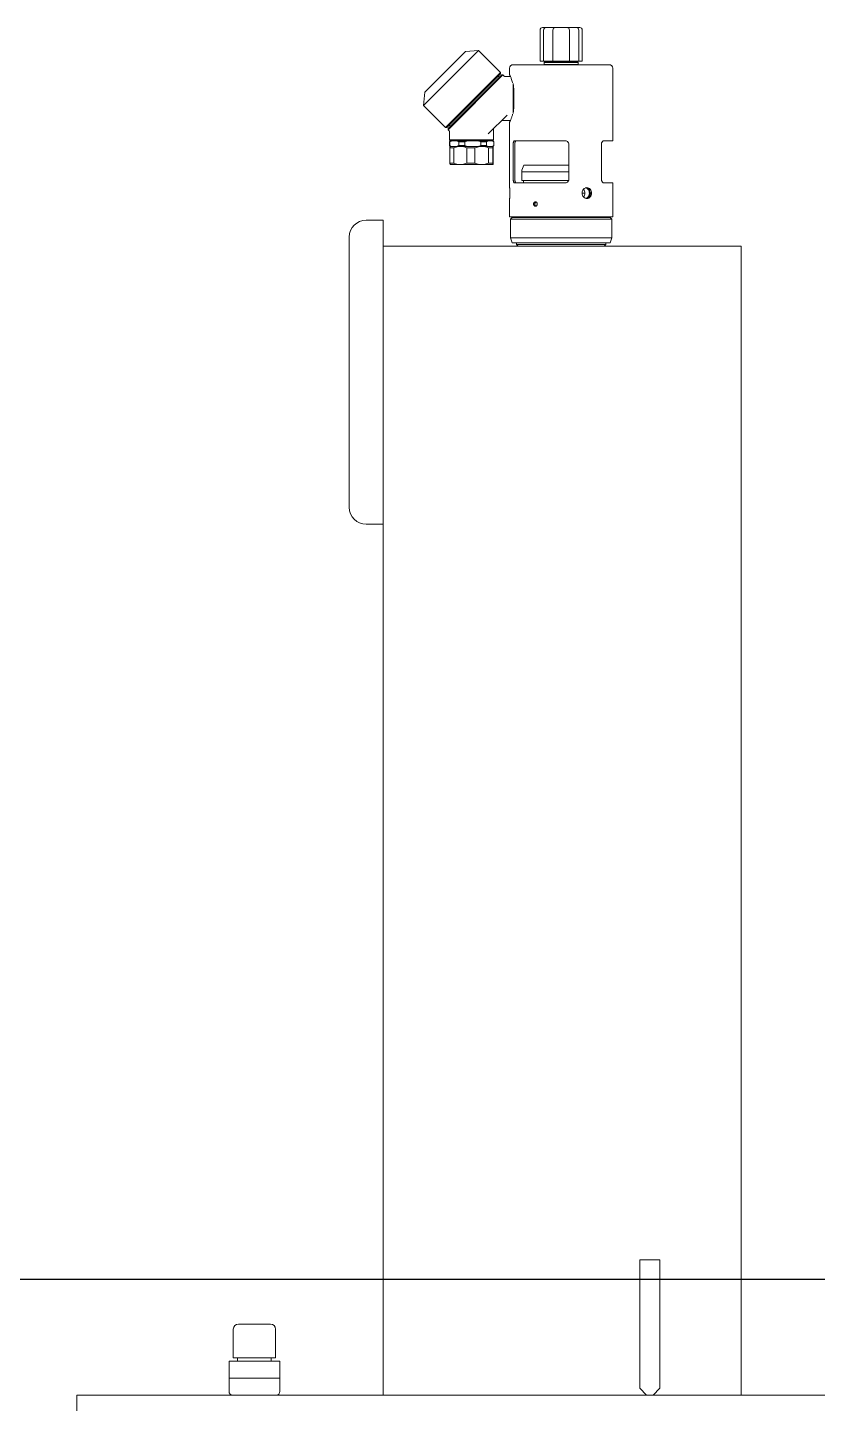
# Model space of a CAD drawing. Header units: millimetres. Extents: x 30710 to 48779, y -19256 to -8564.
# Drawn here: x 39065 to 39533, y -10660 to -9845 of the extents above; entities that cross this region are included whole.
import ezdxf

# ---------------------------------------------------------------- set-up
doc = ezdxf.new("R2010")
doc.units = ezdxf.units.MM
doc.header["$LTSCALE"] = 10
doc.layers.get('Defpoints').update_dxf_attribs({"lineweight": 25})
doc.layers.add('粗实线', color=4, linetype='Continuous', lineweight=18)

msp = doc.modelspace()

# ---------------------------------------------------------------- linework, layer by layer
at = {"layer": 'Defpoints'}
msp.add_line((30710.22, -10586.157), (45830.22, -10586.157), dxfattribs=at)
at = {"layer": '粗实线'}
for p, q in [((39368.592, -9864.79), (39368.592, -9846.79)), ((39371.733, -9845.29), (39370.092, -9845.29)), ((39370.693, -9864.79), (39370.693, -9846.79)), ((39372.193, -9845.29), (39371.733, -9845.29)), ((39373.086, -9845.29), (39372.193, -9845.29)), ((39374.479, -9845.29), (39373.086, -9845.29)), ((39376.65, -9845.29), (39374.479, -9845.29)), ((39376.193, -9864.79), (39376.193, -9846.79)), ((39377.693, -9845.29), (39376.65, -9845.29)), ((39379.467, -9845.29), (39377.693, -9845.29)), ((39379.75, -9845.29), (39379.467, -9845.29)), ((39382.435, -9845.29), (39379.75, -9845.29)), ((39382.717, -9845.29), (39382.435, -9845.29)), ((39384.492, -9845.29), (39382.717, -9845.29)), ((39385.534, -9845.29), (39384.492, -9845.29)), ((39387.706, -9845.29), (39385.534, -9845.29)), ((39385.992, -9846.79), (39385.992, -9864.79)), ((39389.099, -9845.29), (39387.706, -9845.29)), ((39389.992, -9845.29), (39389.099, -9845.29)), ((39390.452, -9845.29), (39389.992, -9845.29)), ((39392.092, -9845.29), (39390.452, -9845.29)), ((39391.492, -9846.79), (39391.492, -9864.79)), ((39393.592, -9846.79), (39393.592, -9864.79)), ((39332.073, -9858.925), (39299.637, -9891.361)), ((39324.318, -9859.608), (39300.344, -9883.583)), ((39324.385, -9859.541), (39324.318, -9859.608)), ((39324.385, -9859.541), (39332.163, -9858.834)), ((39332.163, -9858.834), (39332.073, -9858.925)), ((39332.163, -9858.834), (39345.245, -9871.915)), ((39350.592, -9869.29), (39350.592, -9873.04)), ((39409.592, -9867.29), (39352.592, -9867.29)), ((39369.092, -9865.29), (39369.928, -9865.29)), ((39369.928, -9865.29), (39370.748, -9865.29)), ((39370.748, -9865.29), (39371.193, -9865.29)), ((39371.092, -9865.99), (39371.292, -9865.79)), ((39371.092, -9867.09), (39371.092, -9865.99)), ((39371.092, -9865.99), (39371.13, -9865.99)), ((39371.292, -9867.29), (39371.092, -9867.09)), ((39371.13, -9867.09), (39371.092, -9867.09)), ((39371.13, -9865.99), (39391.092, -9865.99)), ((39391.092, -9867.09), (39371.13, -9867.09)), ((39371.193, -9865.29), (39372.64, -9865.29)), ((39371.329, -9865.79), (39371.292, -9865.79)), ((39390.892, -9865.79), (39371.329, -9865.79)), ((39372.092, -9865.79), (39372.092, -9865.29)), ((39372.64, -9865.29), (39373.086, -9865.29)), ((39373.086, -9865.29), (39373.782, -9865.29)), ((39373.782, -9865.29), (39376.183, -9865.29)), ((39376.183, -9865.29), (39376.693, -9865.29)), ((39376.693, -9865.29), (39378.58, -9865.29)), ((39378.58, -9865.29), (39379.467, -9865.29)), ((39379.467, -9865.29), (39379.609, -9865.29)), ((39379.609, -9865.29), (39382.576, -9865.29)), ((39382.576, -9865.29), (39382.717, -9865.29)), ((39382.717, -9865.29), (39383.604, -9865.29)), ((39383.604, -9865.29), (39385.492, -9865.29)), ((39385.492, -9865.29), (39386.002, -9865.29)), ((39386.002, -9865.29), (39388.402, -9865.29)), ((39388.402, -9865.29), (39389.099, -9865.29)), ((39389.099, -9865.29), (39389.545, -9865.29)), ((39389.545, -9865.29), (39390.992, -9865.29)), ((39390.092, -9865.29), (39390.092, -9865.79)), ((39390.892, -9865.79), (39391.092, -9865.99)), ((39391.092, -9867.09), (39390.892, -9867.29)), ((39390.992, -9865.29), (39391.437, -9865.29)), ((39391.092, -9865.99), (39391.092, -9867.09)), ((39391.437, -9865.29), (39392.257, -9865.29)), ((39392.257, -9865.29), (39393.092, -9865.29)), ((39411.592, -9869.29), (39411.592, -9912.29)), ((39345.154, -9872.006), (39312.718, -9904.442)), ((39313.425, -9904.442), (39345.156, -9872.711)), ((39314.132, -9905.857), (39346.659, -9873.33)), ((39345.952, -9873.33), (39314.132, -9905.15)), ((39343.831, -9874.037), (39344.538, -9874.744)), ((39345.245, -9871.915), (39345.154, -9872.006)), ((39345.156, -9872.711), (39345.245, -9872.623)), ((39345.245, -9871.915), (39345.245, -9872.623)), ((39345.952, -9873.33), (39346.659, -9873.33)), ((39347.326, -9873.997), (39346.659, -9873.33)), ((39348.034, -9874.29), (39351.029, -9874.29)), ((39352.592, -9878.371), (39352.592, -9887.29)), ((39299.637, -9891.361), (39300.344, -9883.583)), ((39352.592, -9887.29), (39352.592, -9896.209)), ((39353.094, -9883.926), (39353.089, -9883.817)), ((39353.092, -9891.151), (39353.092, -9883.429)), ((39312.718, -9904.442), (39299.637, -9891.361)), ((39353.089, -9890.759), (39353.094, -9890.653)), ((39314.839, -9903.028), (39315.546, -9903.735)), ((39337.91, -9908.241), (39349.044, -9897.108)), ((39351.029, -9900.29), (39346.276, -9900.29)), ((39350.592, -9901.54), (39350.592, -9940.04)), ((39313.425, -9904.442), (39312.718, -9904.442)), ((39314.132, -9905.15), (39314.132, -9905.857)), ((39314.8, -9906.524), (39314.132, -9905.857)), ((39314.942, -9912.89), (39315.442, -9912.39)), ((39315.092, -9911.79), (39315.092, -9907.231)), ((39341.092, -9911.79), (39315.092, -9911.79)), ((39315.592, -9912.29), (39315.092, -9911.79)), ((39316.111, -9912.39), (39315.442, -9912.39)), ((39315.592, -9912.29), (39340.592, -9912.29)), ((39316.111, -9912.39), (39319.563, -9912.39)), ((39318.092, -9912.39), (39318.092, -9912.29)), ((39325.616, -9912.39), (39319.563, -9912.39)), ((39325.616, -9912.39), (39331.918, -9912.39)), ((39337.597, -9912.39), (39331.918, -9912.39)), ((39337.597, -9912.39), (39340.448, -9912.39)), ((39338.092, -9912.29), (39338.092, -9912.39)), ((39340.742, -9912.39), (39340.448, -9912.39)), ((39340.592, -9912.29), (39341.092, -9911.79)), ((39340.742, -9912.39), (39341.242, -9912.89)), ((39341.092, -9911.79), (39341.092, -9905.474)), ((39353.709, -9912.29), (39383.153, -9912.29)), ((39406.415, -9912.29), (39411.592, -9912.29)), ((39314.942, -9915.19), (39314.942, -9912.89)), ((39314.942, -9912.89), (39315.222, -9912.89)), ((39315.442, -9915.69), (39314.942, -9915.19)), ((39315.222, -9915.19), (39314.942, -9915.19)), ((39315.222, -9915.19), (39315.222, -9912.89)), ((39315.261, -9916.49), (39317.521, -9916.49)), ((39315.261, -9916.49), (39315.261, -9925.59)), ((39320.057, -9915.79), (39315.35, -9915.79)), ((39315.442, -9915.69), (39316.111, -9915.69)), ((39316.111, -9915.69), (39319.563, -9915.69)), ((39316.392, -9915.79), (39316.392, -9915.69)), ((39317.521, -9916.49), (39317.521, -9925.59)), ((39319.563, -9915.69), (39325.616, -9915.69)), ((39322.773, -9915.79), (39320.057, -9915.79)), ((39320.452, -9912.89), (39323.993, -9912.89)), ((39320.452, -9915.19), (39320.452, -9912.89)), ((39323.993, -9915.19), (39320.452, -9915.19)), ((39332.703, -9915.79), (39322.773, -9915.79)), ((39323.993, -9915.19), (39323.993, -9912.89)), ((39325.309, -9916.49), (39330.077, -9916.49)), ((39325.309, -9916.49), (39325.309, -9925.59)), ((39325.616, -9915.69), (39331.918, -9915.69)), ((39330.077, -9916.49), (39330.077, -9925.59)), ((39331.918, -9915.69), (39337.597, -9915.69)), ((39335.515, -9915.79), (39332.703, -9915.79)), ((39333.541, -9915.19), (39333.541, -9912.89)), ((39333.541, -9912.89), (39336.864, -9912.89)), ((39336.864, -9915.19), (39333.541, -9915.19)), ((39340.739, -9915.79), (39335.515, -9915.79)), ((39336.864, -9915.19), (39336.864, -9912.89)), ((39337.597, -9915.69), (39340.448, -9915.69)), ((39338.141, -9916.49), (39338.141, -9925.59)), ((39338.141, -9916.49), (39340.649, -9916.49)), ((39339.792, -9915.69), (39339.792, -9915.79)), ((39340.448, -9915.69), (39340.742, -9915.69)), ((39340.649, -9916.49), (39340.649, -9925.59)), ((39340.835, -9915.79), (39340.739, -9915.79)), ((39341.242, -9915.19), (39340.742, -9915.69)), ((39340.924, -9916.49), (39340.924, -9925.59)), ((39341.181, -9915.19), (39341.181, -9912.89)), ((39341.181, -9912.89), (39341.242, -9912.89)), ((39341.242, -9915.19), (39341.181, -9915.19)), ((39341.242, -9912.89), (39341.242, -9915.19)), ((39352.708, -9914.29), (39352.708, -9935.29)), ((39353.683, -9914.29), (39353.683, -9935.29)), ((39385.617, -9914.29), (39385.617, -9935.29)), ((39404.951, -9914.29), (39404.951, -9935.29)), ((39317.521, -9925.59), (39315.261, -9925.59)), ((39315.35, -9926.29), (39320.057, -9926.29)), ((39322.773, -9926.29), (39320.057, -9926.29)), ((39322.773, -9926.29), (39332.703, -9926.29)), ((39330.077, -9925.59), (39325.309, -9925.59)), ((39335.515, -9926.29), (39332.703, -9926.29)), ((39335.515, -9926.29), (39340.739, -9926.29)), ((39340.649, -9925.59), (39338.141, -9925.59)), ((39340.835, -9926.29), (39340.739, -9926.29)), ((39359.092, -9926.79), (39381.092, -9926.79)), ((39381.092, -9926.79), (39385.617, -9926.79)), ((39357.742, -9935.79), (39357.742, -9930.79)), ((39357.742, -9930.79), (39381.092, -9930.79)), ((39357.742, -9935.79), (39381.092, -9935.79)), ((39358.842, -9937.29), (39358.842, -9935.79)), ((39381.092, -9930.79), (39385.617, -9930.79)), ((39381.092, -9935.79), (39385.546, -9935.79)), ((39353.709, -9937.29), (39383.153, -9937.29)), ((39393.441, -9943.29), (39395.152, -9943.29)), ((39398.43, -9943.286), (39398.402, -9942.941)), ((39406.415, -9937.29), (39411.592, -9937.29)), ((39411.592, -9937.29), (39411.592, -9948.54)), ((39350.592, -9946.54), (39350.592, -9957.29)), ((39411.592, -9951.04), (39411.592, -9957.29)), ((39265.698, -9959.312), (39275.698, -9959.312)), ((39275.698, -9959.312), (39275.698, -9974.79)), ((39411.592, -9957.29), (39350.592, -9957.29)), ((39352.092, -9957.79), (39351.092, -9958.79)), ((39351.092, -9958.79), (39411.092, -9958.79)), ((39351.092, -9958.79), (39351.092, -9969.79)), ((39410.092, -9957.79), (39352.092, -9957.79)), ((39352.842, -9957.79), (39352.342, -9957.29)), ((39409.842, -9957.29), (39409.342, -9957.79)), ((39410.092, -9957.79), (39411.092, -9958.79)), ((39411.092, -9958.79), (39411.092, -9969.79)), ((39255.698, -9969.312), (39255.698, -10129.312)), ((39275.698, -9974.79), (39275.698, -10654.79)), ((39487.698, -9974.79), (39275.698, -9974.79)), ((39411.092, -9969.79), (39351.092, -9969.79)), ((39352.184, -9972.79), (39351.092, -9969.79)), ((39352.184, -9972.79), (39410, -9972.79)), ((39354.592, -9972.79), (39354.592, -9973.79)), ((39407.592, -9973.79), (39354.592, -9973.79)), ((39355.592, -9974.79), (39354.592, -9973.79)), ((39406.592, -9974.79), (39407.592, -9973.79)), ((39407.592, -9972.79), (39407.592, -9973.79)), ((39410, -9972.79), (39411.092, -9969.79)), ((39487.698, -9974.79), (39487.698, -10654.79)), ((39265.698, -10139.312), (39275.698, -10139.312)), ((39427.545, -10574.79), (39439.545, -10574.79)), ((39427.545, -10574.79), (39427.545, -10609.79)), ((39439.545, -10574.79), (39439.545, -10609.79)), ((39199.545, -10612.79), (39190.045, -10612.79)), ((39209.045, -10612.79), (39199.545, -10612.79)), ((39427.545, -10609.79), (39427.545, -10650.79)), ((39439.545, -10609.79), (39439.545, -10650.79)), ((39187.045, -10632.79), (39187.045, -10615.79)), ((39212.045, -10615.79), (39212.045, -10632.79)), ((39184.545, -10644.79), (39184.545, -10634.79)), ((39199.545, -10634.79), (39184.545, -10634.79)), ((39199.545, -10632.79), (39187.045, -10632.79)), ((39189.545, -10634.79), (39189.545, -10632.79)), ((39212.045, -10632.79), (39199.545, -10632.79)), ((39214.545, -10634.79), (39199.545, -10634.79)), ((39209.545, -10632.79), (39209.545, -10634.79)), ((39214.545, -10634.79), (39214.545, -10644.79)), ((39184.545, -10652.79), (39184.545, -10644.79)), ((39184.545, -10644.79), (39214.545, -10644.79)), ((39184.545, -10644.79), (39199.545, -10644.79)), ((39199.545, -10644.79), (39214.545, -10644.79)), ((39214.545, -10644.79), (39214.545, -10652.79)), ((39431.545, -10654.79), (39427.545, -10650.79)), ((39439.545, -10650.79), (39435.545, -10654.79)), ((39094.545, -10664.79), (39094.545, -10654.79)), ((40124.545, -10654.79), (39094.545, -10654.79))]:
    msp.add_line(p, q, dxfattribs=at)
for centre, radius, start, end in [((39370.092, -9846.79), 1.5, 90, 180), ((39372.193, -9846.79), 1.5, 90, 180), ((39377.693, -9846.79), 1.5, 90, 180), ((39384.492, -9846.79), 1.5, 0, 90), ((39389.992, -9846.79), 1.5, 0, 90), ((39392.092, -9846.79), 1.5, 0, 90), ((39352.592, -9869.29), 2, 90, 180), ((39369.092, -9864.79), 0.5, 180, 270), ((39371.193, -9864.79), 0.5, 180, 270), ((39376.693, -9864.79), 0.5, 180, 270), ((39385.492, -9864.79), 0.5, 270, 0), ((39390.992, -9864.79), 0.5, 270, 0), ((39393.092, -9864.79), 0.5, 270, 360), ((39409.592, -9869.29), 2, 0, 90), ((39346.276, -9901.29), 1, 90, 135), ((39342.092, -9905.474), 1, 135, 180), ((39365.729, -9931.257), 8, 146.051569, 176.649353), ((39391.852, -9943.341), 3.301, 317.712655, 0.89233), ((39391.851, -9943.239), 3.301, 359.109019, 42.2438), ((39265.698, -9969.312), 10, 90, 180), ((39265.698, -10129.312), 10, 180, 270), ((39190.045, -10615.79), 3, 90, 180), ((39209.045, -10615.79), 3, 360, 90), ((39186.545, -10652.79), 2, 180, 270), ((39212.545, -10652.79), 2, 270, 360)]:
    msp.add_arc(centre, radius, start, end, dxfattribs=at)
for points, knots in [([(39347.326, -9873.997), (39347.375, -9874.04), (39347.473, -9874.128), (39347.649, -9874.219), (39347.838, -9874.279), (39347.969, -9874.286), (39348.034, -9874.29)], [0, 0, 0, 0, 0.19431678, 0.39244044, 0.59056411, 0.78488088, 0.78488088, 0.78488088, 0.78488088]), ([(39350.768, -9873.745), (39350.716, -9873.629), (39350.614, -9873.404), (39350.6, -9873.159), (39350.592, -9873.04)], [0, 0, 0, 0, 0.37878171, 0.73260651, 0.73260651, 0.73260651, 0.73260651]), ([(39351.242, -9874.74), (39351.105, -9874.449), (39350.832, -9873.872), (39350.791, -9873.791), (39350.771, -9873.751)], [0, 0, 0, 0, 0.5536265, 1.0960072, 1.0960072, 1.0960072, 1.0960072]), ([(39352.345, -9877.99), (39352.22, -9877.497), (39351.847, -9876.024), (39351.471, -9875.226), (39351.221, -9874.695)], [0, 0, 0, 0, 1.1664133, 3.4879365, 3.4879365, 3.4879365, 3.4879365]), ([(39352.592, -9878.371), (39352.683, -9878.693), (39352.864, -9879.337), (39352.946, -9880.287), (39353.002, -9881.243), (39353.048, -9882.285), (39353.077, -9883.021), (39353.092, -9883.429)], [0, 0, 0, 0, 1.0096605, 2.0170282, 3.0142991, 3.9416928, 5.0978977, 5.0978977, 5.0978977, 5.0978977]), ([(39353.092, -9891.151), (39353.071, -9891.701), (39353.036, -9892.597), (39352.97, -9893.868), (39352.914, -9894.989), (39352.7, -9895.802), (39352.592, -9896.209)], [0, 0, 0, 0, 1.5625693, 2.5445912, 3.8205565, 5.0972168, 5.0972168, 5.0972168, 5.0972168]), ([(39350.592, -9901.54), (39350.6, -9901.421), (39350.614, -9901.176), (39350.716, -9900.951), (39350.768, -9900.835)], [0, 0, 0, 0, 0.3538248, 0.73260651, 0.73260651, 0.73260651, 0.73260651]), ([(39350.772, -9900.828), (39350.791, -9900.789), (39350.831, -9900.709), (39351.104, -9900.133), (39351.242, -9899.839)], [0, 0, 0, 0, 0.5375666, 1.0951826, 1.0951826, 1.0951826, 1.0951826]), ([(39351.221, -9899.885), (39351.423, -9899.448), (39351.783, -9898.665), (39352.18, -9897.247), (39352.356, -9896.621)], [0, 0, 0, 0, 1.9324848, 3.4604885, 3.4604885, 3.4604885, 3.4604885]), ([(39315.092, -9907.231), (39315.089, -9907.166), (39315.081, -9907.035), (39315.022, -9906.846), (39314.93, -9906.67), (39314.843, -9906.572), (39314.8, -9906.524)], [0, 0, 0, 0, 0.19431678, 0.39244044, 0.59056411, 0.78488088, 0.78488088, 0.78488088, 0.78488088]), ([(39315.222, -9912.89), (39315.386, -9912.785), (39315.679, -9912.598), (39315.979, -9912.453), (39316.111, -9912.39)], [0, 0, 0, 0, 0.5716163, 1.0208173, 1.0208173, 1.0208173, 1.0208173]), ([(39319.563, -9912.39), (39319.731, -9912.472), (39320.031, -9912.618), (39320.323, -9912.807), (39320.452, -9912.89)], [0, 0, 0, 0, 0.5716066, 1.0207988, 1.0207988, 1.0207988, 1.0207988]), ([(39323.993, -9912.89), (39324.293, -9912.785), (39324.827, -9912.598), (39325.375, -9912.453), (39325.616, -9912.39)], [0, 0, 0, 0, 0.9512263, 1.6987413, 1.6987413, 1.6987413, 1.6987413]), ([(39331.918, -9912.39), (39332.225, -9912.472), (39332.772, -9912.618), (39333.306, -9912.807), (39333.541, -9912.89)], [0, 0, 0, 0, 0.9512212, 1.6987302, 1.6987302, 1.6987302, 1.6987302]), ([(39336.864, -9912.89), (39336.999, -9912.785), (39337.241, -9912.598), (39337.488, -9912.453), (39337.597, -9912.39)], [0, 0, 0, 0, 0.49778107, 0.88895914, 0.88895914, 0.88895914, 0.88895914]), ([(39340.448, -9912.39), (39340.586, -9912.472), (39340.834, -9912.618), (39341.075, -9912.807), (39341.181, -9912.89)], [0, 0, 0, 0, 0.49777005, 0.88893837, 0.88893837, 0.88893837, 0.88893837]), ([(39353.709, -9912.29), (39353.582, -9912.315), (39353.329, -9912.365), (39353.061, -9912.704), (39352.89, -9913.088), (39352.79, -9913.444), (39352.721, -9913.849), (39352.713, -9914.144), (39352.708, -9914.29)], [0, 0, 0, 0, 0.6038013, 1.2074118, 1.5190073, 1.8159739, 2.1257754, 2.4265357, 2.4265357, 2.4265357, 2.4265357]), ([(39353.683, -9914.29), (39353.688, -9914.141), (39353.696, -9913.842), (39353.761, -9913.431), (39353.855, -9913.078), (39354.016, -9912.698), (39354.265, -9912.365), (39354.503, -9912.315), (39354.623, -9912.29)], [0, 0, 0, 0, 0.298599, 0.5983947, 0.8983734, 1.1967486, 1.7920555, 2.3901024, 2.3901024, 2.3901024, 2.3901024]), ([(39385.617, -9914.29), (39385.605, -9914.143), (39385.582, -9913.85), (39385.399, -9913.443), (39385.135, -9913.09), (39384.695, -9912.704), (39384.029, -9912.366), (39383.445, -9912.315), (39383.153, -9912.29)], [0, 0, 0, 0, 0.4373483, 0.8764182, 1.3159482, 1.7549703, 2.6303785, 3.5046607, 3.5046607, 3.5046607, 3.5046607]), ([(39406.415, -9912.29), (39406.25, -9912.315), (39405.921, -9912.365), (39405.522, -9912.704), (39405.252, -9913.088), (39405.089, -9913.444), (39404.973, -9913.849), (39404.959, -9914.144), (39404.951, -9914.29)], [0, 0, 0, 0, 0.6755967, 1.3509798, 1.6996258, 2.0319034, 2.3785421, 2.7150645, 2.7150645, 2.7150645, 2.7150645]), ([(39316.111, -9915.69), (39315.943, -9915.608), (39315.643, -9915.461), (39315.351, -9915.273), (39315.222, -9915.19)], [0, 0, 0, 0, 0.5716066, 1.0207988, 1.0207988, 1.0207988, 1.0207988]), ([(39315.35, -9915.79), (39315.333, -9915.88), (39315.303, -9916.041), (39315.274, -9916.353), (39315.261, -9916.49)], [0, 0, 0, 0, 0.39528001, 0.70604741, 0.70604741, 0.70604741, 0.70604741]), ([(39317.521, -9916.49), (39317.986, -9916.318), (39318.817, -9916.011), (39319.678, -9915.858), (39320.057, -9915.79)], [0, 0, 0, 0, 1.4757494, 2.6359944, 2.6359944, 2.6359944, 2.6359944]), ([(39320.452, -9915.19), (39320.288, -9915.295), (39319.995, -9915.482), (39319.695, -9915.626), (39319.563, -9915.69)], [0, 0, 0, 0, 0.5716163, 1.0208173, 1.0208173, 1.0208173, 1.0208173]), ([(39322.773, -9915.79), (39323.255, -9915.88), (39324.115, -9916.041), (39324.944, -9916.353), (39325.309, -9916.49)], [0, 0, 0, 0, 1.4756869, 2.6358655, 2.6358655, 2.6358655, 2.6358655]), ([(39325.616, -9915.69), (39325.31, -9915.608), (39324.762, -9915.461), (39324.228, -9915.273), (39323.993, -9915.19)], [0, 0, 0, 0, 0.9512212, 1.6987302, 1.6987302, 1.6987302, 1.6987302]), ([(39330.077, -9916.49), (39330.559, -9916.318), (39331.42, -9916.011), (39332.311, -9915.858), (39332.703, -9915.79)], [0, 0, 0, 0, 1.5240525, 2.7222738, 2.7222738, 2.7222738, 2.7222738]), ([(39333.541, -9915.19), (39333.242, -9915.295), (39332.707, -9915.482), (39332.159, -9915.626), (39331.918, -9915.69)], [0, 0, 0, 0, 0.9512263, 1.6987413, 1.6987413, 1.6987413, 1.6987413]), ([(39335.515, -9915.79), (39336.014, -9915.88), (39336.905, -9916.041), (39337.763, -9916.353), (39338.141, -9916.49)], [0, 0, 0, 0, 1.523993, 2.7221496, 2.7221496, 2.7221496, 2.7221496]), ([(39337.597, -9915.69), (39337.459, -9915.608), (39337.211, -9915.461), (39336.97, -9915.273), (39336.864, -9915.19)], [0, 0, 0, 0, 0.49777005, 0.88893837, 0.88893837, 0.88893837, 0.88893837]), ([(39341.181, -9915.19), (39341.046, -9915.295), (39340.804, -9915.482), (39340.556, -9915.626), (39340.448, -9915.69)], [0, 0, 0, 0, 0.49778107, 0.88895914, 0.88895914, 0.88895914, 0.88895914]), ([(39340.649, -9916.49), (39340.666, -9916.318), (39340.695, -9916.011), (39340.725, -9915.858), (39340.739, -9915.79)], [0, 0, 0, 0, 0.3952938, 0.70607669, 0.70607669, 0.70607669, 0.70607669]), ([(39340.835, -9915.79), (39340.852, -9915.88), (39340.882, -9916.041), (39340.911, -9916.353), (39340.924, -9916.49)], [0, 0, 0, 0, 0.39528001, 0.70604741, 0.70604741, 0.70604741, 0.70604741]), ([(39315.261, -9925.59), (39315.277, -9925.762), (39315.306, -9926.068), (39315.337, -9926.222), (39315.35, -9926.29)], [0, 0, 0, 0, 0.3952938, 0.70607669, 0.70607669, 0.70607669, 0.70607669]), ([(39320.057, -9926.29), (39319.575, -9926.2), (39318.715, -9926.039), (39317.886, -9925.727), (39317.521, -9925.59)], [0, 0, 0, 0, 1.4756869, 2.6358655, 2.6358655, 2.6358655, 2.6358655]), ([(39325.309, -9925.59), (39324.844, -9925.762), (39324.013, -9926.068), (39323.152, -9926.222), (39322.773, -9926.29)], [0, 0, 0, 0, 1.4757494, 2.6359944, 2.6359944, 2.6359944, 2.6359944]), ([(39332.703, -9926.29), (39332.204, -9926.2), (39331.314, -9926.039), (39330.455, -9925.727), (39330.077, -9925.59)], [0, 0, 0, 0, 1.523993, 2.7221496, 2.7221496, 2.7221496, 2.7221496]), ([(39338.141, -9925.59), (39337.659, -9925.762), (39336.799, -9926.068), (39335.908, -9926.222), (39335.515, -9926.29)], [0, 0, 0, 0, 1.5240525, 2.7222738, 2.7222738, 2.7222738, 2.7222738]), ([(39340.739, -9926.29), (39340.722, -9926.2), (39340.691, -9926.039), (39340.662, -9925.727), (39340.649, -9925.59)], [0, 0, 0, 0, 0.39528001, 0.70604741, 0.70604741, 0.70604741, 0.70604741]), ([(39340.924, -9925.59), (39340.908, -9925.762), (39340.878, -9926.068), (39340.848, -9926.222), (39340.835, -9926.29)], [0, 0, 0, 0, 0.3952938, 0.70607669, 0.70607669, 0.70607669, 0.70607669]), ([(39352.708, -9935.29), (39352.713, -9935.436), (39352.722, -9935.73), (39352.79, -9936.137), (39352.89, -9936.49), (39353.061, -9936.875), (39353.328, -9937.214), (39353.582, -9937.265), (39353.709, -9937.29)], [0, 0, 0, 0, 0.3027977, 0.6067874, 0.9110957, 1.2150522, 1.8211404, 2.426449, 2.426449, 2.426449, 2.426449]), ([(39354.623, -9937.29), (39354.504, -9937.265), (39354.266, -9937.216), (39354.016, -9936.882), (39353.855, -9936.502), (39353.761, -9936.148), (39353.696, -9935.741), (39353.688, -9935.44), (39353.683, -9935.29)], [0, 0, 0, 0, 0.5953064, 1.1895879, 1.49749, 1.7889587, 2.088741, 2.3901782, 2.3901782, 2.3901782, 2.3901782]), ([(39383.153, -9937.29), (39383.445, -9937.265), (39384.027, -9937.214), (39384.694, -9936.876), (39385.135, -9936.492), (39385.399, -9936.135), (39385.583, -9935.731), (39385.606, -9935.435), (39385.617, -9935.29)], [0, 0, 0, 0, 0.8721489, 1.7440222, 2.1941002, 2.6230479, 3.0705346, 3.5049619, 3.5049619, 3.5049619, 3.5049619]), ([(39404.951, -9935.29), (39404.959, -9935.436), (39404.974, -9935.73), (39405.089, -9936.137), (39405.252, -9936.49), (39405.521, -9936.875), (39405.919, -9937.214), (39406.25, -9937.265), (39406.415, -9937.29)], [0, 0, 0, 0, 0.3387948, 0.6789231, 1.019408, 1.3594993, 2.0376401, 2.7149086, 2.7149086, 2.7149086, 2.7149086]), ([(39350.592, -9946.54), (39350.598, -9946.491), (39350.609, -9946.393), (39350.68, -9945.641), (39350.747, -9944.569), (39350.776, -9943.291), (39350.747, -9942.012), (39350.68, -9940.938), (39350.609, -9940.187), (39350.598, -9940.089), (39350.592, -9940.04)], [0, 0, 0, 0, 0.8145549, 1.6284631, 2.4419695, 3.2553822, 4.0692273, 4.8839004, 5.6984759, 6.5122538, 6.5122538, 6.5122538, 6.5122538]), ([(39399.07, -9943.29), (39399.031, -9942.865), (39398.951, -9942.014), (39398.337, -9940.934), (39397.442, -9940.21), (39396.349, -9939.955), (39395.227, -9940.209), (39394.264, -9940.93), (39393.577, -9942.011), (39393.486, -9942.863), (39393.441, -9943.29)], [0, 0, 0, 0, 1.1888898, 2.3779073, 3.5673291, 4.757653, 5.9482083, 7.1377833, 8.326729, 9.5198108, 9.5198108, 9.5198108, 9.5198108]), ([(39393.441, -9943.29), (39393.486, -9943.716), (39393.577, -9944.567), (39394.263, -9945.648), (39395.226, -9946.37), (39396.346, -9946.625), (39397.439, -9946.371), (39398.336, -9945.648), (39398.951, -9944.567), (39399.031, -9943.715), (39399.07, -9943.29)], [0, 0, 0, 0, 1.1907429, 2.3805418, 3.5697518, 4.7588268, 5.9485326, 7.1394474, 8.3302224, 9.5198291, 9.5198291, 9.5198291, 9.5198291]), ([(39395.242, -9940.19), (39395.59, -9940.237), (39396.287, -9940.33), (39397.129, -9941.046), (39397.706, -9942.067), (39397.781, -9942.88), (39397.818, -9943.286)], [0, 0, 0, 0, 1.1161239, 2.2333958, 3.3502781, 4.4665906, 4.4665906, 4.4665906, 4.4665906]), ([(39397.818, -9943.29), (39397.781, -9943.698), (39397.706, -9944.513), (39397.128, -9945.536), (39396.286, -9946.25), (39395.59, -9946.343), (39395.242, -9946.39)], [0, 0, 0, 0, 1.1213252, 2.2391751, 3.3551317, 4.4700013, 4.4700013, 4.4700013, 4.4700013]), ([(39395.962, -9946.454), (39396.199, -9946.418), (39396.801, -9946.326), (39397.581, -9945.636), (39398.198, -9944.57), (39398.276, -9943.716), (39398.316, -9943.29)], [0, 0, 0, 0, 0.7700961, 1.9537054, 3.137134, 4.3193935, 4.3193935, 4.3193935, 4.3193935]), ([(39398.316, -9943.29), (39398.276, -9942.864), (39398.198, -9942.011), (39397.583, -9940.946), (39396.803, -9940.255), (39396.201, -9940.163), (39395.964, -9940.126)], [0, 0, 0, 0, 1.1815656, 2.3632802, 3.5453944, 4.3182352, 4.3182352, 4.3182352, 4.3182352]), ([(39396.351, -9946.579), (39396.444, -9946.562), (39396.927, -9946.47), (39397.632, -9945.801), (39398.173, -9944.859), (39398.398, -9943.975), (39398.419, -9943.515), (39398.43, -9943.286)], [0, 0, 0, 0, 0.3095717, 1.602637, 2.8883917, 3.5352981, 4.1805962, 4.1805962, 4.1805962, 4.1805962]), ([(39397.818, -9943.286), (39397.818, -9943.287), (39397.818, -9943.288), (39397.818, -9943.289), (39397.818, -9943.29)], [0, 0, 0, 0, 0.0019243935, 0.0034365325, 0.0034365325, 0.0034365325, 0.0034365325]), ([(39366.938, -9949.79), (39366.921, -9949.626), (39366.888, -9949.299), (39366.633, -9948.884), (39366.27, -9948.605), (39365.843, -9948.507), (39365.419, -9948.605), (39365.066, -9948.882), (39364.82, -9949.298), (39364.789, -9949.626), (39364.773, -9949.79)], [0, 0, 0, 0, 0.4572461, 0.9144742, 1.3718639, 1.8296105, 2.287529, 2.7450342, 3.2022957, 3.6611315, 3.6611315, 3.6611315, 3.6611315]), ([(39364.773, -9949.79), (39364.789, -9949.954), (39364.82, -9950.281), (39365.065, -9950.697), (39365.418, -9950.975), (39365.841, -9951.072), (39366.269, -9950.975), (39366.632, -9950.697), (39366.888, -9950.281), (39366.921, -9949.953), (39366.938, -9949.79)], [0, 0, 0, 0, 0.4579441, 0.915492, 1.3728336, 1.8301592, 2.2876767, 2.7455877, 3.2035732, 3.6611368, 3.6611368, 3.6611368, 3.6611368]), ([(39366.21, -9948.624), (39366.15, -9948.654), (39366.011, -9948.723), (39365.827, -9948.898), (39365.677, -9949.122), (39365.553, -9949.419), (39365.535, -9949.648), (39365.523, -9949.79)], [0, 0, 0, 0, 0.2189208, 0.4991029, 0.7798375, 1.0287567, 1.4295579, 1.4295579, 1.4295579, 1.4295579]), ([(39365.523, -9949.79), (39365.535, -9949.931), (39365.553, -9950.16), (39365.677, -9950.457), (39365.827, -9950.681), (39366.011, -9950.856), (39366.15, -9950.925), (39366.211, -9950.956)], [0, 0, 0, 0, 0.4006421, 0.6493636, 0.9298225, 1.2098654, 1.4298592, 1.4298592, 1.4298592, 1.4298592]), ([(39411.592, -9948.54), (39411.592, -9948.559), (39411.59, -9948.596), (39411.579, -9948.885), (39411.57, -9949.298), (39411.565, -9949.789), (39411.57, -9950.281), (39411.579, -9950.694), (39411.59, -9950.983), (39411.592, -9951.021), (39411.592, -9951.04)], [0, 0, 0, 0, 0.3127932, 0.6253158, 0.9376975, 1.2500682, 1.5625701, 1.8753407, 2.1881622, 2.5006955, 2.5006955, 2.5006955, 2.5006955]), ([(39411.592, -9951.04), (39411.592, -9951.021), (39411.59, -9950.984), (39411.58, -9950.695), (39411.57, -9950.282), (39411.565, -9949.791), (39411.57, -9949.299), (39411.579, -9948.886), (39411.59, -9948.596), (39411.592, -9948.559), (39411.592, -9948.54)], [0, 0, 0, 0, 0.3123169, 0.6246215, 0.9370365, 1.2496952, 1.5624714, 1.8749653, 2.1872928, 2.5006955, 2.5006955, 2.5006955, 2.5006955])]:
    msp.add_open_spline(points, degree=3, knots=knots, dxfattribs=at)

doc.saveas('drawing.dxf')
